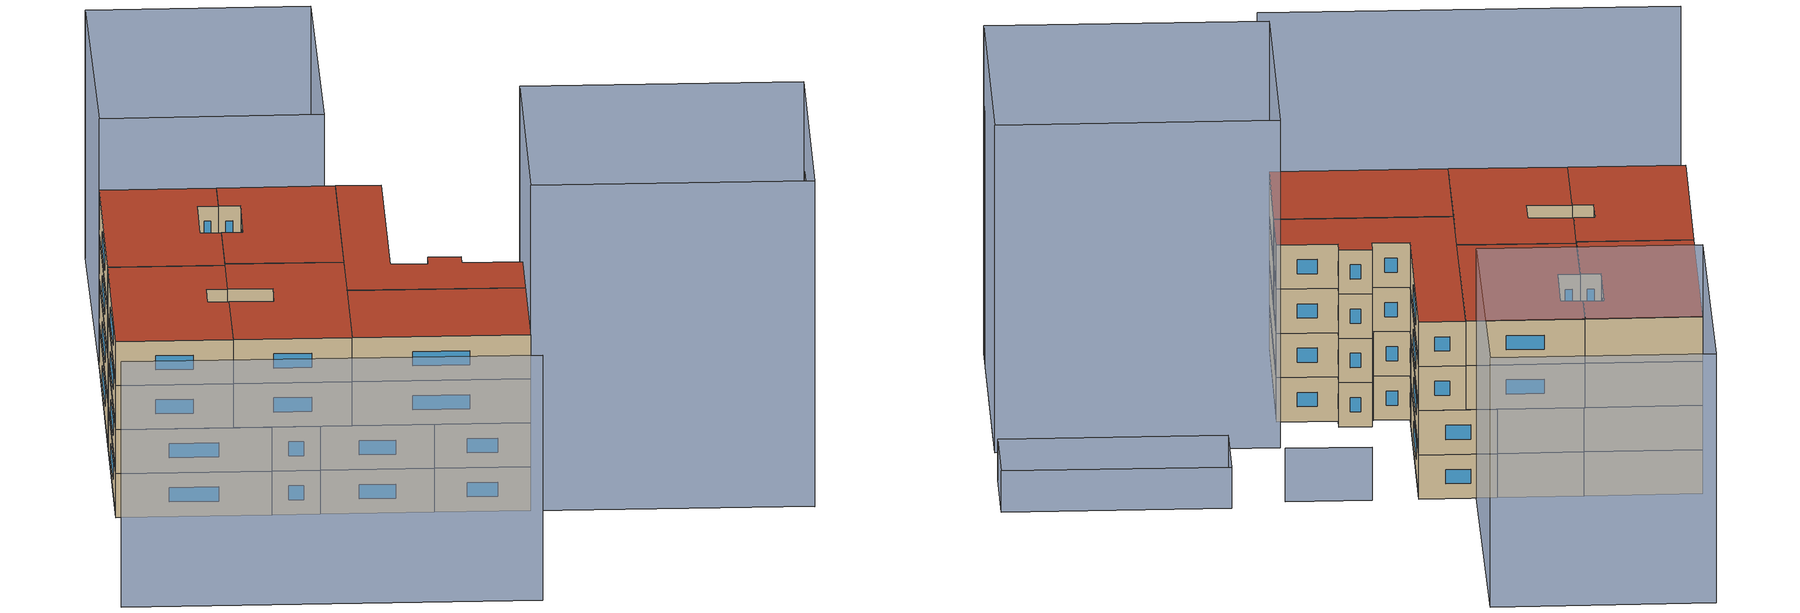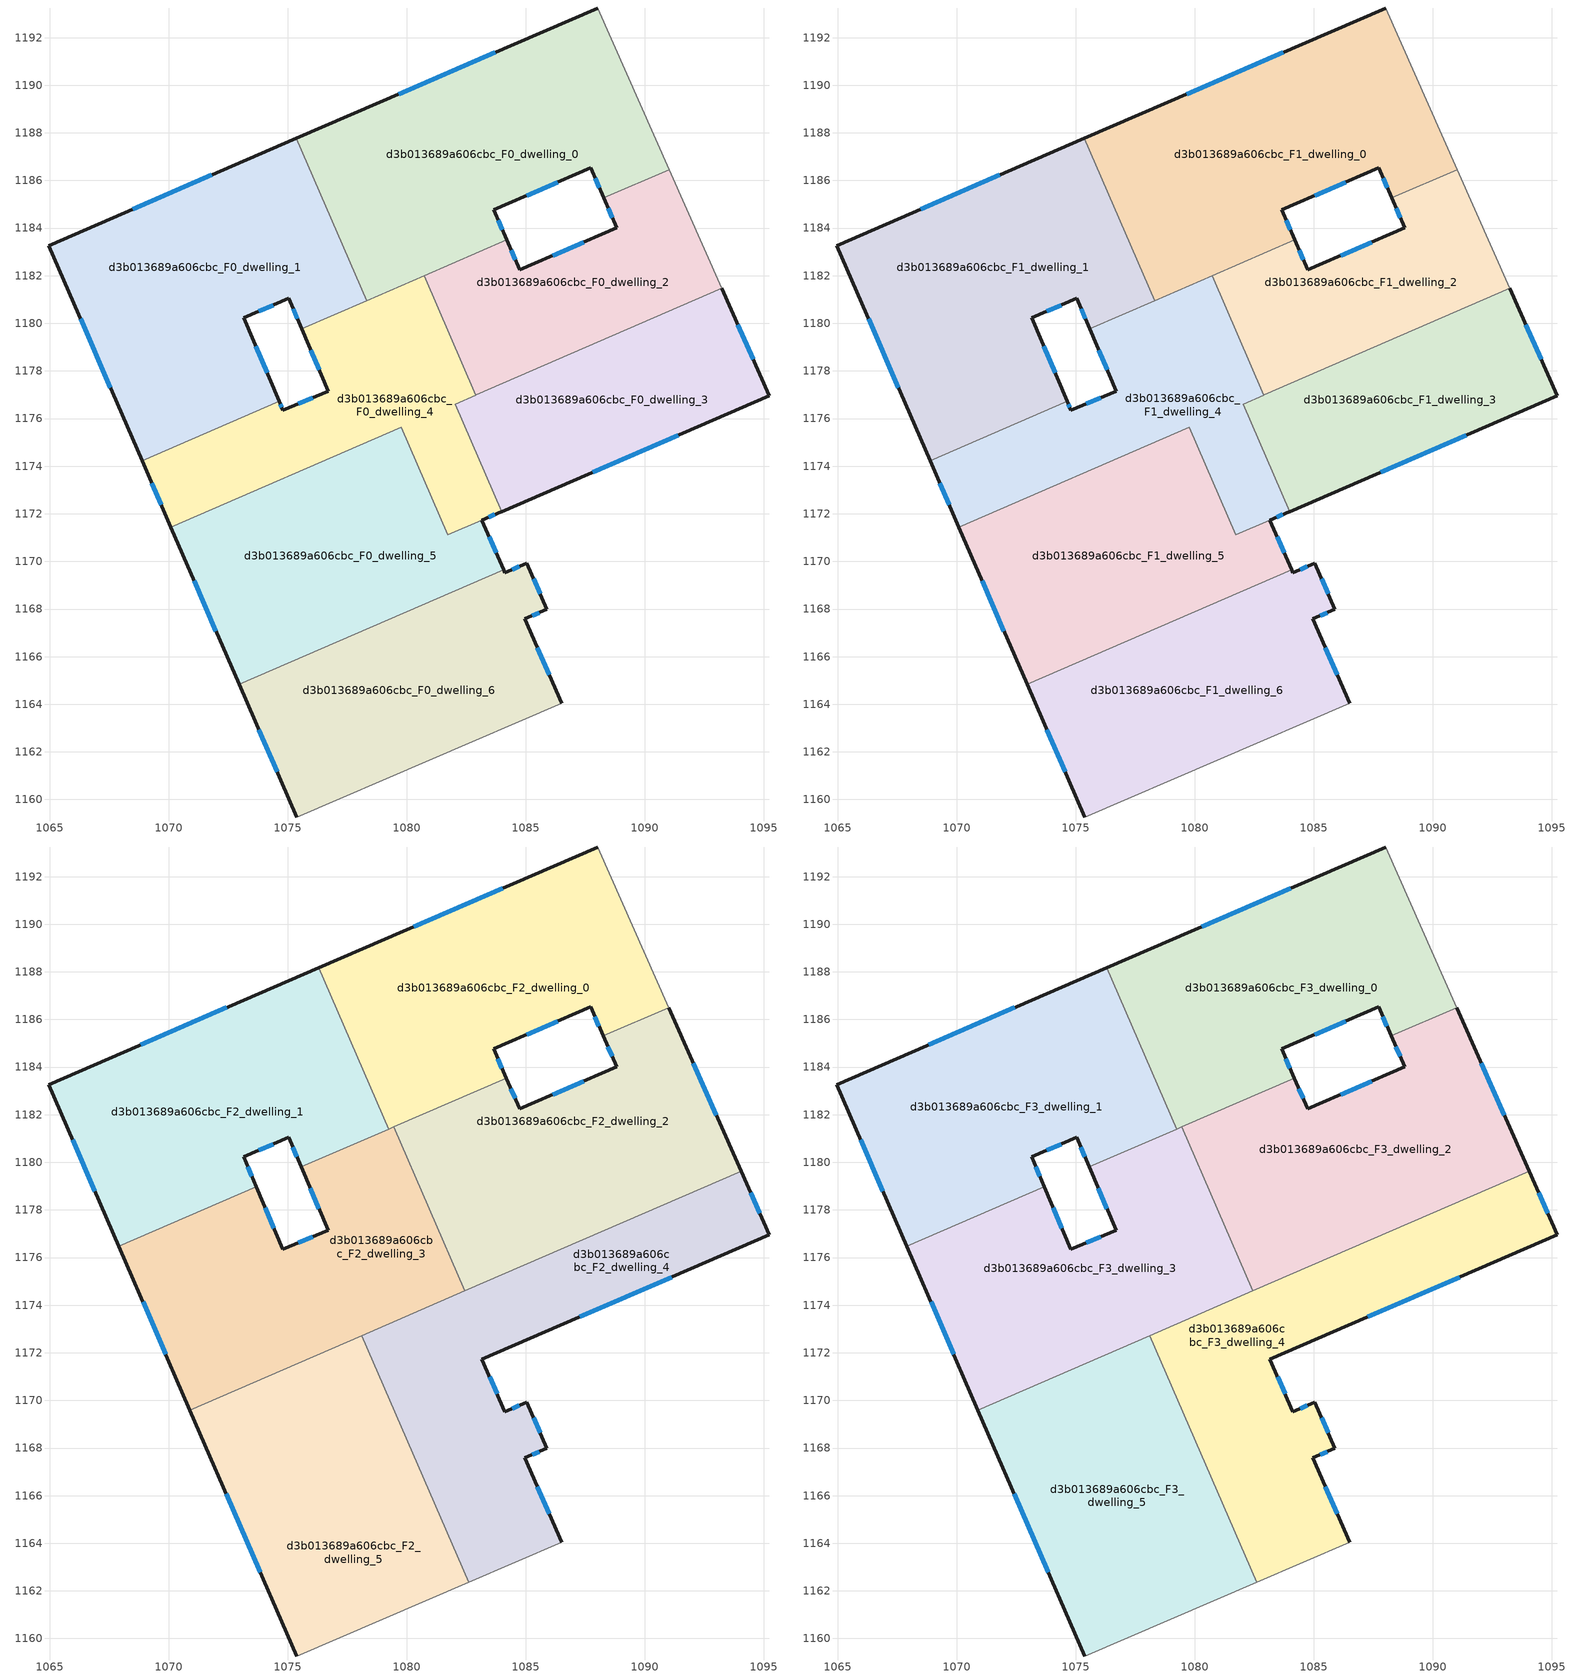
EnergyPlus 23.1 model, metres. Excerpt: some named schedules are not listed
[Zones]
d3b013689a606cbc_F0_dwelling_0
 floor ground (EU_floor_Construction): 1088.02,1193.25 1091.02,1186.46 1088.27,1185.27 1087.72,1186.53 1083.66,1184.76 1084.2,1183.5 1078.32,1180.95 1075.36,1187.77 z0
 wall outside (EU_wall_Construction): 1084.2,1183.5 1083.66,1184.76 1087.72,1186.53 1088.27,1185.27 / 1088.02,1193.25 1075.36,1187.77 z0:3
 wall to d3b013689a606cbc_F0_dwelling_2 (EU_wall_Construction): 1088.27,1185.27 1091.02,1186.46 / 1080.74,1182 1084.2,1183.5 z0:3
 wall to d3b013689a606cbc_F0_dwelling_1 (EU_wall_Construction): 1075.36,1187.77 1078.32,1180.95 z0:3
 wall adiabatic (EU_wall_Construction): 1091.02,1186.46 1088.02,1193.25 z0:3
 wall to d3b013689a606cbc_F0_dwelling_4 (EU_wall_Construction): 1078.32,1180.95 1080.74,1182 z0:3
 window (EU_Window_Construction): 1087.91,1186.1 1088.08,1185.7 / 1085.04,1185.36 1086.34,1185.93 / 1084.01,1183.93 1083.84,1184.33 / 1083.71,1191.38 1079.66,1189.63 z1.02:1.98
d3b013689a606cbc_F0_dwelling_1
 floor ground (EU_floor_Construction): 1075.36,1187.77 1078.32,1180.95 1075.59,1179.76 1075.04,1181.05 1073.15,1180.23 1074.64,1176.72 1068.89,1174.22 1064.96,1183.27 z0
 wall outside (EU_wall_Construction): 1074.64,1176.72 1073.15,1180.23 1075.04,1181.05 1075.59,1179.76 / 1075.36,1187.77 1064.96,1183.27 1068.89,1174.22 z0:3
 wall to d3b013689a606cbc_F0_dwelling_4 (EU_wall_Construction): 1068.89,1174.22 1074.64,1176.72 / 1075.59,1179.76 1078.32,1180.95 z0:3
 window (EU_Window_Construction): 1073.79,1180.51 1074.4,1180.77 / 1074.13,1177.92 1073.65,1179.04 / 1066.3,1180.19 1067.55,1177.3 / 1071.82,1186.23 1068.5,1184.8 / 1075.23,1180.61 1075.4,1180.2 z1.02:1.98
d3b013689a606cbc_F0_dwelling_2
 floor ground (EU_floor_Construction): 1091.02,1186.46 1093.23,1181.47 1082.91,1176.99 1080.73,1182 1084.2,1183.5 1084.74,1182.24 1088.82,1184 1088.27,1185.27 z0
 wall outside (EU_wall_Construction): 1088.27,1185.27 1088.82,1184 1084.74,1182.24 1084.2,1183.5 z0:3
 wall adiabatic (EU_wall_Construction): 1093.23,1181.47 1091.02,1186.46 z0:3
 wall to d3b013689a606cbc_F0_dwelling_4 (EU_wall_Construction): 1080.73,1182 1082.91,1176.99 z0:3
 wall to d3b013689a606cbc_F0_dwelling_3 (EU_wall_Construction): 1082.91,1176.99 1093.23,1181.47 z0:3
 window (EU_Window_Construction): 1087.43,1183.41 1086.13,1182.84 / 1088.46,1184.84 1088.63,1184.43 / 1084.56,1182.67 1084.38,1183.07 z1.02:1.98
d3b013689a606cbc_F0_dwelling_3
 floor ground (EU_floor_Construction): 1093.23,1181.47 1095.23,1176.96 1083.98,1172.09 1082.03,1176.6 1082.91,1176.99 z0
 wall outside (EU_wall_Construction): 1083.98,1172.09 1095.23,1176.96 1093.23,1181.47 z0:3
 wall to d3b013689a606cbc_F0_dwelling_4 (EU_wall_Construction): 1082.91,1176.99 1082.03,1176.6 1083.98,1172.09 z0:3
 window (EU_Window_Construction): 1087.81,1173.75 1091.4,1175.3 / 1094.55,1178.49 1093.91,1179.93 z1.02:1.98
d3b013689a606cbc_F0_dwelling_4
 floor ground (EU_floor_Construction): 1080.73,1182 1082.91,1176.99 1082.03,1176.6 1083.98,1172.09 1081.73,1171.12 1079.77,1175.63 1070.1,1171.43 1068.89,1174.22 1074.64,1176.72 1074.8,1176.34 1076.7,1177.16 1075.59,1179.76 z0
 wall outside (EU_wall_Construction): 1068.89,1174.22 1070.1,1171.43 / 1075.59,1179.76 1076.7,1177.16 1074.8,1176.34 1074.64,1176.72 / 1083.16,1171.74 1083.98,1172.09 z0:3
 wall to d3b013689a606cbc_F0_dwelling_5 (EU_wall_Construction): 1070.1,1171.43 1079.77,1175.63 1081.73,1171.12 1083.16,1171.74 z0:3
 window (EU_Window_Construction): 1069.3,1173.27 1069.69,1172.38 / 1074.75,1176.47 1074.7,1176.59 / 1076.05,1176.88 1075.45,1176.62 / 1075.97,1178.88 1076.32,1178.04 / 1083.44,1171.86 1083.7,1171.97 z1.02:1.98
d3b013689a606cbc_F0_dwelling_5
 floor ground (EU_floor_Construction): 1083.16,1171.74 1084.07,1169.65 1072.96,1164.83 1070.1,1171.43 1079.77,1175.63 1081.73,1171.12 z0
 wall outside (EU_wall_Construction): 1084.07,1169.65 1083.16,1171.74 / 1070.1,1171.43 1072.96,1164.83 z0:3
 wall to d3b013689a606cbc_F0_dwelling_6 (EU_wall_Construction): 1072.96,1164.83 1084.07,1169.65 z0:3
 window (EU_Window_Construction): 1083.76,1170.36 1083.47,1171.03 / 1071.07,1169.18 1071.99,1167.08 z1.02:1.98
d3b013689a606cbc_F0_dwelling_6
 floor ground (EU_floor_Construction): 1085.04,1169.92 1085.89,1167.99 1084.96,1167.59 1086.51,1164.04 1075.38,1159.26 1072.96,1164.83 1084.07,1169.65 1084.12,1169.53 z0
 wall outside (EU_wall_Construction): 1072.96,1164.83 1075.38,1159.26 / 1086.51,1164.04 1084.96,1167.59 1085.89,1167.99 1085.04,1169.92 1084.12,1169.53 1084.07,1169.65 z0:3
 wall adiabatic (EU_wall_Construction): 1075.38,1159.26 1086.51,1164.04 z0:3
 window (EU_Window_Construction): 1073.78,1162.94 1074.56,1161.16 / 1084.73,1169.79 1084.43,1169.66 / 1085.6,1168.64 1085.33,1169.26 / 1085.28,1167.72 1085.57,1167.85 / 1085.98,1165.25 1085.49,1166.38 z1.02:1.98
d3b013689a606cbc_F1_dwelling_0
 floor to d3b013689a606cbc_F0_dwelling_0 (EU_floor_Construction): 1088.02,1193.25 1091.02,1186.46 1088.27,1185.27 1087.72,1186.53 1083.66,1184.76 1084.2,1183.5 1078.32,1180.95 1075.36,1187.77 z3
 wall outside (EU_wall_Construction): 1084.2,1183.5 1083.66,1184.76 1087.72,1186.53 1088.27,1185.27 / 1088.02,1193.25 1075.36,1187.77 z3:6
 wall to d3b013689a606cbc_F1_dwelling_2 (EU_wall_Construction): 1088.27,1185.27 1091.02,1186.46 / 1080.74,1182 1084.2,1183.5 z3:6
 wall to d3b013689a606cbc_F1_dwelling_1 (EU_wall_Construction): 1075.36,1187.77 1078.32,1180.95 z3:6
 wall adiabatic (EU_wall_Construction): 1091.02,1186.46 1088.02,1193.25 z3:6
 wall to d3b013689a606cbc_F1_dwelling_4 (EU_wall_Construction): 1078.32,1180.95 1080.74,1182 z3:6
 window (EU_Window_Construction): 1087.91,1186.1 1088.08,1185.7 / 1085.04,1185.36 1086.34,1185.93 / 1084.01,1183.93 1083.84,1184.33 / 1083.71,1191.38 1079.66,1189.63 z4.02:4.98
d3b013689a606cbc_F1_dwelling_1
 floor to d3b013689a606cbc_F0_dwelling_1 (EU_floor_Construction): 1075.36,1187.77 1078.32,1180.95 1075.59,1179.76 1075.04,1181.05 1073.15,1180.23 1074.64,1176.72 1068.89,1174.22 1064.96,1183.27 z3
 wall outside (EU_wall_Construction): 1074.64,1176.72 1073.15,1180.23 1075.04,1181.05 1075.59,1179.76 / 1075.36,1187.77 1064.96,1183.27 1068.89,1174.22 z3:6
 wall to d3b013689a606cbc_F1_dwelling_4 (EU_wall_Construction): 1068.89,1174.22 1074.64,1176.72 / 1075.59,1179.76 1078.32,1180.95 z3:6
 window (EU_Window_Construction): 1073.79,1180.51 1074.4,1180.77 / 1074.13,1177.92 1073.65,1179.04 / 1066.3,1180.19 1067.55,1177.3 / 1071.82,1186.23 1068.5,1184.8 / 1075.23,1180.61 1075.4,1180.2 z4.02:4.98
d3b013689a606cbc_F1_dwelling_2
 floor to d3b013689a606cbc_F0_dwelling_2 (EU_floor_Construction): 1091.02,1186.46 1093.23,1181.47 1082.91,1176.99 1080.73,1182 1084.2,1183.5 1084.74,1182.24 1088.82,1184 1088.27,1185.27 z3
 wall outside (EU_wall_Construction): 1088.27,1185.27 1088.82,1184 1084.74,1182.24 1084.2,1183.5 z3:6
 wall adiabatic (EU_wall_Construction): 1093.23,1181.47 1091.02,1186.46 z3:6
 wall to d3b013689a606cbc_F1_dwelling_4 (EU_wall_Construction): 1080.73,1182 1082.91,1176.99 z3:6
 wall to d3b013689a606cbc_F1_dwelling_3 (EU_wall_Construction): 1082.91,1176.99 1093.23,1181.47 z3:6
 window (EU_Window_Construction): 1087.43,1183.41 1086.13,1182.84 / 1088.46,1184.84 1088.63,1184.43 / 1084.56,1182.67 1084.38,1183.07 z4.02:4.98
d3b013689a606cbc_F1_dwelling_3
 floor to d3b013689a606cbc_F0_dwelling_3 (EU_floor_Construction): 1093.23,1181.47 1095.23,1176.96 1083.98,1172.09 1082.03,1176.6 1082.91,1176.99 z3
 wall outside (EU_wall_Construction): 1083.98,1172.09 1095.23,1176.96 1093.23,1181.47 z3:6
 wall to d3b013689a606cbc_F1_dwelling_4 (EU_wall_Construction): 1082.91,1176.99 1082.03,1176.6 1083.98,1172.09 z3:6
 window (EU_Window_Construction): 1087.81,1173.75 1091.4,1175.3 / 1094.55,1178.49 1093.91,1179.93 z4.02:4.98
d3b013689a606cbc_F1_dwelling_4
 floor to d3b013689a606cbc_F0_dwelling_4 (EU_floor_Construction): 1080.73,1182 1082.91,1176.98 1082.03,1176.6 1083.98,1172.09 1081.73,1171.12 1079.77,1175.63 1070.1,1171.43 1068.89,1174.22 1074.64,1176.72 1074.8,1176.34 1076.7,1177.16 1075.59,1179.76 z3
 wall outside (EU_wall_Construction): 1068.89,1174.22 1070.1,1171.43 / 1075.59,1179.76 1076.7,1177.16 1074.8,1176.34 1074.64,1176.72 / 1083.16,1171.74 1083.98,1172.09 z3:6
 wall to d3b013689a606cbc_F1_dwelling_5 (EU_wall_Construction): 1070.1,1171.43 1079.77,1175.63 1081.73,1171.12 1083.16,1171.74 z3:6
 window (EU_Window_Construction): 1069.3,1173.27 1069.69,1172.38 / 1074.75,1176.47 1074.7,1176.59 / 1076.05,1176.88 1075.45,1176.62 / 1075.97,1178.88 1076.32,1178.04 / 1083.44,1171.86 1083.7,1171.97 z4.02:4.98
d3b013689a606cbc_F1_dwelling_5
 floor to d3b013689a606cbc_F0_dwelling_5 (EU_floor_Construction): 1083.16,1171.74 1084.07,1169.65 1072.96,1164.83 1070.1,1171.43 1079.77,1175.63 1081.73,1171.12 z3
 wall outside (EU_wall_Construction): 1084.07,1169.65 1083.16,1171.74 / 1070.1,1171.43 1072.96,1164.83 z3:6
 wall to d3b013689a606cbc_F1_dwelling_6 (EU_wall_Construction): 1072.96,1164.83 1084.07,1169.65 z3:6
 window (EU_Window_Construction): 1083.76,1170.36 1083.47,1171.03 / 1071.07,1169.18 1071.99,1167.08 z4.02:4.98
d3b013689a606cbc_F1_dwelling_6
 floor to d3b013689a606cbc_F0_dwelling_6 (EU_floor_Construction): 1085.04,1169.92 1085.89,1167.99 1084.96,1167.59 1086.51,1164.04 1075.38,1159.26 1072.96,1164.83 1084.07,1169.65 1084.12,1169.53 z3
 wall outside (EU_wall_Construction): 1072.96,1164.83 1075.38,1159.26 / 1086.51,1164.04 1084.96,1167.59 1085.89,1167.99 1085.04,1169.92 1084.12,1169.53 1084.07,1169.65 z3:6
 wall adiabatic (EU_wall_Construction): 1075.38,1159.26 1086.51,1164.04 z3:6
 window (EU_Window_Construction): 1073.78,1162.94 1074.56,1161.16 / 1084.73,1169.79 1084.43,1169.66 / 1085.6,1168.64 1085.33,1169.26 / 1085.28,1167.72 1085.57,1167.85 / 1085.98,1165.25 1085.49,1166.38 z4.02:4.98
d3b013689a606cbc_F2_dwelling_0
 floor to d3b013689a606cbc_F1_dwelling_0 (EU_floor_Construction): 1088.02,1193.25 1091,1186.5 1088.25,1185.31 1087.72,1186.53 1083.66,1184.76 1084.18,1183.54 1079.24,1181.4 1076.3,1188.17 z6
 wall outside (EU_wall_Construction): 1084.18,1183.54 1083.66,1184.76 1087.72,1186.53 1088.25,1185.31 / 1088.02,1193.25 1076.3,1188.17 z6:9
 wall to d3b013689a606cbc_F2_dwelling_1 (EU_wall_Construction): 1076.3,1188.17 1079.24,1181.4 z6:9
 wall adiabatic (EU_wall_Construction): 1091,1186.5 1088.02,1193.25 z6:9
 wall to d3b013689a606cbc_F2_dwelling_2 (EU_wall_Construction): 1088.25,1185.31 1091,1186.5 / 1079.45,1181.49 1084.18,1183.54 z6:9
 wall to d3b013689a606cbc_F2_dwelling_3 (EU_wall_Construction): 1079.24,1181.4 1079.45,1181.49 z6:9
 window (EU_Window_Construction): 1087.9,1186.11 1088.07,1185.72 / 1085.04,1185.36 1086.34,1185.93 / 1084,1183.96 1083.83,1184.35 / 1084.03,1191.52 1080.29,1189.9 z7.02:7.98
d3b013689a606cbc_F2_dwelling_1
 floor to d3b013689a606cbc_F1_dwelling_1 (EU_floor_Construction): 1075.36,1187.77 1078.3,1180.99 1075.57,1179.8 1075.04,1181.05 1073.15,1180.23 1073.68,1178.98 1067.91,1176.48 1064.96,1183.27 z6
 floor to d3b013689a606cbc_F1_dwelling_0 (EU_floor_Construction): 1076.3,1188.17 1079.24,1181.4 1078.3,1180.99 1075.36,1187.77 z6
 wall outside (EU_wall_Construction): 1073.68,1178.98 1073.15,1180.23 1075.04,1181.05 1075.57,1179.8 / 1076.3,1188.17 1064.96,1183.27 1067.91,1176.48 z6:9
 wall to d3b013689a606cbc_F2_dwelling_3 (EU_wall_Construction): 1067.91,1176.48 1073.68,1178.98 / 1075.57,1179.8 1079.24,1181.4 z6:9
 window (EU_Window_Construction): 1073.79,1180.51 1074.4,1180.77 / 1073.5,1179.41 1073.33,1179.81 / 1065.97,1180.96 1066.91,1178.79 / 1072.44,1186.5 1068.82,1184.94 / 1075.22,1180.62 1075.39,1180.23 z7.02:7.98
d3b013689a606cbc_F2_dwelling_2
 floor to d3b013689a606cbc_F1_dwelling_2 (EU_floor_Construction): 1091.02,1186.46 1093.23,1181.47 1082.91,1176.99 1080.73,1182 1084.2,1183.5 1084.74,1182.24 1088.82,1184 1088.27,1185.27 z6
 floor to d3b013689a606cbc_F1_dwelling_0 (EU_floor_Construction): 1091,1186.5 1091.02,1186.46 1088.27,1185.27 1088.25,1185.31 z6; 1084.18,1183.54 1084.2,1183.5 1079.46,1181.45 1079.45,1181.49 z6
 floor to d3b013689a606cbc_F1_dwelling_3 (EU_floor_Construction): 1093.23,1181.47 1094.04,1179.63 1082.83,1174.77 1082.03,1176.6 1082.91,1176.99 z6
 floor to d3b013689a606cbc_F1_dwelling_4 (EU_floor_Construction): 1080.73,1182 1082.91,1176.99 1082.03,1176.6 1082.82,1174.77 1082.44,1174.6 1079.46,1181.45 z6
 wall outside (EU_wall_Construction): 1088.25,1185.31 1088.82,1184 1084.74,1182.24 1084.18,1183.54 / 1094.04,1179.63 1091,1186.5 z6:9
 wall to d3b013689a606cbc_F2_dwelling_3 (EU_wall_Construction): 1079.45,1181.49 1082.44,1174.6 z6:9
 wall to d3b013689a606cbc_F2_dwelling_4 (EU_wall_Construction): 1082.44,1174.6 1094.04,1179.63 z6:9
 window (EU_Window_Construction): 1087.43,1183.41 1086.13,1182.84 / 1088.45,1184.86 1088.63,1184.45 / 1093.01,1181.97 1092.04,1184.16 / 1084.55,1182.69 1084.37,1183.1 z7.02:7.98
d3b013689a606cbc_F2_dwelling_3
 floor to d3b013689a606cbc_F1_dwelling_4 (EU_floor_Construction): 1079.46,1181.45 1082.44,1174.6 1080.57,1173.79 1079.77,1175.63 1070.1,1171.43 1068.89,1174.22 1074.64,1176.72 1074.8,1176.34 1076.7,1177.16 1075.59,1179.76 z6
 floor to d3b013689a606cbc_F1_dwelling_1 (EU_floor_Construction): 1078.3,1180.99 1078.32,1180.95 1075.59,1179.76 1075.57,1179.8 z6; 1073.68,1178.98 1074.64,1176.72 1068.89,1174.22 1067.91,1176.48 z6
 floor to d3b013689a606cbc_F1_dwelling_5 (EU_floor_Construction): 1079.77,1175.63 1080.57,1173.79 1070.9,1169.59 1070.1,1171.43 z6
 floor to d3b013689a606cbc_F1_dwelling_0 (EU_floor_Construction): 1079.45,1181.49 1079.46,1181.45 1078.32,1180.95 1078.3,1180.99 z6
 wall outside (EU_wall_Construction): 1075.57,1179.8 1076.7,1177.16 1074.8,1176.34 1073.68,1178.98 / 1067.91,1176.48 1070.9,1169.59 z6:9
 wall to d3b013689a606cbc_F2_dwelling_5 (EU_wall_Construction): 1070.9,1169.59 1078.1,1172.72 z6:9
 wall to d3b013689a606cbc_F2_dwelling_4 (EU_wall_Construction): 1078.1,1172.72 1082.44,1174.6 z6:9
 window (EU_Window_Construction): 1075.95,1178.9 1076.31,1178.06 / 1068.92,1174.14 1069.88,1171.93 / 1074.42,1177.24 1074.06,1178.09 / 1076.05,1176.88 1075.45,1176.62 z7.02:7.98
d3b013689a606cbc_F2_dwelling_4
 floor to d3b013689a606cbc_F1_dwelling_3 (EU_floor_Construction): 1094.04,1179.63 1095.23,1176.96 1083.98,1172.09 1082.83,1174.77 z6
 floor to d3b013689a606cbc_F1_dwelling_5 (EU_floor_Construction): 1083.16,1171.74 1084.07,1169.65 1080.17,1167.96 1078.1,1172.72 1080.57,1173.79 1081.73,1171.12 z6
 floor to d3b013689a606cbc_F1_dwelling_4 (EU_floor_Construction): 1082.82,1174.77 1083.98,1172.09 1083.68,1171.96 1081.73,1171.12 1080.57,1173.79 z6
 floor to d3b013689a606cbc_F1_dwelling_6 (EU_floor_Construction): 1085.04,1169.92 1085.89,1167.99 1084.96,1167.59 1086.51,1164.04 1082.6,1162.36 1080.17,1167.96 1084.07,1169.65 1084.12,1169.53 z6
 wall outside (EU_wall_Construction): 1086.51,1164.04 1084.96,1167.59 1085.89,1167.99 1085.04,1169.92 1084.12,1169.53 1083.16,1171.74 1095.23,1176.96 1094.04,1179.63 z6:9
 wall adiabatic (EU_wall_Construction): 1082.6,1162.36 1086.51,1164.04 z6:9
 wall to d3b013689a606cbc_F2_dwelling_5 (EU_wall_Construction): 1078.1,1172.72 1082.6,1162.36 z6:9
 window (EU_Window_Construction): 1094.83,1177.87 1094.45,1178.72 / 1087.27,1173.51 1091.12,1175.18 / 1083.79,1170.28 1083.49,1170.99 / 1084.73,1169.79 1084.43,1169.66 / 1085.6,1168.64 1085.33,1169.26 / 1085.28,1167.72 1085.57,1167.85 / 1085.98,1165.25 1085.49,1166.38 z7.02:7.98
d3b013689a606cbc_F2_dwelling_5
 floor to d3b013689a606cbc_F1_dwelling_5 (EU_floor_Construction): 1078.1,1172.72 1080.17,1167.96 1072.96,1164.83 1070.9,1169.59 z6
 floor to d3b013689a606cbc_F1_dwelling_6 (EU_floor_Construction): 1080.17,1167.96 1082.6,1162.36 1075.38,1159.26 1072.96,1164.83 z6
 wall outside (EU_wall_Construction): 1070.9,1169.59 1075.38,1159.26 z6:9
 wall adiabatic (EU_wall_Construction): 1075.38,1159.26 1082.6,1162.36 z6:9
 window (EU_Window_Construction): 1072.42,1166.08 1073.85,1162.78 z7.02:7.98
d3b013689a606cbc_F3_dwelling_0
 floor to d3b013689a606cbc_F2_dwelling_0 (EU_floor_Construction): 1088.02,1193.25 1091,1186.5 1088.25,1185.31 1087.72,1186.53 1083.66,1184.76 1084.18,1183.54 1079.24,1181.4 1076.3,1188.17 z9
 wall outside (EU_wall_Construction): 1084.18,1183.54 1083.66,1184.76 1087.72,1186.53 1088.25,1185.31 / 1088.02,1193.25 1076.3,1188.17 z9:12
 wall to d3b013689a606cbc_F3_dwelling_1 (EU_wall_Construction): 1076.3,1188.17 1079.24,1181.4 z9:12
 wall adiabatic (EU_wall_Construction): 1091,1186.5 1088.02,1193.25 z9:12
 wall to d3b013689a606cbc_F3_dwelling_2 (EU_wall_Construction): 1088.25,1185.31 1091,1186.5 / 1079.45,1181.49 1084.18,1183.54 z9:12
 wall to d3b013689a606cbc_F3_dwelling_3 (EU_wall_Construction): 1079.24,1181.4 1079.45,1181.49 z9:12
 window (EU_Window_Construction): 1087.9,1186.11 1088.07,1185.72 / 1085.04,1185.36 1086.34,1185.93 / 1084,1183.96 1083.83,1184.35 / 1084.03,1191.52 1080.29,1189.9 z10.02:10.98
 roof outside (EU_roof_Construction): 1088.25,1185.31 1091,1186.5 1088.02,1193.25 1076.3,1188.17 1079.24,1181.4 1084.18,1183.54 1083.66,1184.76 1087.72,1186.53 z12
d3b013689a606cbc_F3_dwelling_1
 floor to d3b013689a606cbc_F2_dwelling_1 (EU_floor_Construction): 1076.3,1188.17 1079.24,1181.4 1075.57,1179.8 1075.04,1181.05 1073.15,1180.23 1073.68,1178.98 1067.91,1176.48 1064.96,1183.27 z9
 wall outside (EU_wall_Construction): 1073.68,1178.98 1073.15,1180.23 1075.04,1181.05 1075.57,1179.8 / 1076.3,1188.17 1064.96,1183.27 1067.91,1176.48 z9:12
 wall to d3b013689a606cbc_F3_dwelling_3 (EU_wall_Construction): 1067.91,1176.48 1073.68,1178.98 / 1075.57,1179.8 1079.24,1181.4 z9:12
 window (EU_Window_Construction): 1073.79,1180.51 1074.4,1180.77 / 1073.5,1179.41 1073.33,1179.81 / 1065.97,1180.96 1066.91,1178.79 / 1072.44,1186.5 1068.82,1184.94 / 1075.22,1180.62 1075.39,1180.23 z10.02:10.98
 roof outside (EU_roof_Construction): 1079.24,1181.4 1076.3,1188.17 1064.96,1183.27 1067.91,1176.48 1073.68,1178.98 1073.15,1180.23 1075.04,1181.05 1075.57,1179.8 z12
d3b013689a606cbc_F3_dwelling_2
 floor to d3b013689a606cbc_F2_dwelling_2 (EU_floor_Construction): 1091,1186.5 1094.04,1179.63 1082.44,1174.6 1079.45,1181.49 1084.18,1183.54 1084.74,1182.24 1088.82,1184 1088.25,1185.31 z9
 wall outside (EU_wall_Construction): 1088.25,1185.31 1088.82,1184 1084.74,1182.24 1084.18,1183.54 / 1094.04,1179.63 1091,1186.5 z9:12
 wall to d3b013689a606cbc_F3_dwelling_3 (EU_wall_Construction): 1079.45,1181.49 1082.44,1174.6 z9:12
 wall to d3b013689a606cbc_F3_dwelling_4 (EU_wall_Construction): 1082.44,1174.6 1094.04,1179.63 z9:12
 window (EU_Window_Construction): 1087.43,1183.41 1086.13,1182.84 / 1088.45,1184.86 1088.63,1184.45 / 1093.01,1181.97 1092.04,1184.16 / 1084.55,1182.69 1084.37,1183.1 z10.02:10.98
 roof outside (EU_roof_Construction): 1094.04,1179.63 1091,1186.5 1088.25,1185.31 1088.82,1184 1084.74,1182.24 1084.18,1183.54 1079.45,1181.49 1082.44,1174.6 z12
d3b013689a606cbc_F3_dwelling_3
 floor to d3b013689a606cbc_F2_dwelling_3 (EU_floor_Construction): 1079.45,1181.49 1082.44,1174.6 1070.9,1169.59 1067.91,1176.48 1073.68,1178.98 1074.8,1176.34 1076.7,1177.16 1075.57,1179.8 z9
 wall outside (EU_wall_Construction): 1075.57,1179.8 1076.7,1177.16 1074.8,1176.34 1073.68,1178.98 / 1067.91,1176.48 1070.9,1169.59 z9:12
 wall to d3b013689a606cbc_F3_dwelling_5 (EU_wall_Construction): 1070.9,1169.59 1078.1,1172.72 z9:12
 wall to d3b013689a606cbc_F3_dwelling_4 (EU_wall_Construction): 1078.1,1172.72 1082.44,1174.6 z9:12
 window (EU_Window_Construction): 1075.95,1178.9 1076.31,1178.06 / 1068.92,1174.14 1069.88,1171.93 / 1074.42,1177.24 1074.06,1178.09 / 1076.05,1176.88 1075.45,1176.62 z10.02:10.98
 roof outside (EU_roof_Construction): 1082.44,1174.6 1079.45,1181.49 1075.57,1179.8 1076.7,1177.16 1074.8,1176.34 1073.68,1178.98 1067.91,1176.48 1070.9,1169.59 z12
d3b013689a606cbc_F3_dwelling_4
 floor to d3b013689a606cbc_F2_dwelling_4 (EU_floor_Construction): 1094.04,1179.63 1095.23,1176.96 1083.16,1171.74 1084.12,1169.53 1085.04,1169.92 1085.89,1167.99 1084.96,1167.59 1086.51,1164.04 1082.6,1162.36 1078.1,1172.72 z9
 wall outside (EU_wall_Construction): 1086.51,1164.04 1084.96,1167.59 1085.89,1167.99 1085.04,1169.92 1084.12,1169.53 1083.16,1171.74 1095.23,1176.96 1094.04,1179.63 z9:12
 wall adiabatic (EU_wall_Construction): 1082.6,1162.36 1086.51,1164.04 z9:12
 wall to d3b013689a606cbc_F3_dwelling_5 (EU_wall_Construction): 1078.1,1172.72 1082.6,1162.36 z9:12
 window (EU_Window_Construction): 1094.83,1177.87 1094.45,1178.72 / 1087.27,1173.51 1091.12,1175.18 / 1083.79,1170.28 1083.49,1170.99 / 1084.73,1169.79 1084.43,1169.66 / 1085.6,1168.64 1085.33,1169.26 / 1085.28,1167.72 1085.57,1167.85 / 1085.98,1165.25 1085.49,1166.38 z10.02:10.98
 roof outside (EU_roof_Construction): 1086.51,1164.04 1084.96,1167.59 1085.89,1167.99 1085.04,1169.92 1084.12,1169.53 1083.16,1171.74 1095.23,1176.96 1094.04,1179.63 1078.1,1172.72 1082.6,1162.36 z12
d3b013689a606cbc_F3_dwelling_5
 floor to d3b013689a606cbc_F2_dwelling_5 (EU_floor_Construction): 1078.1,1172.72 1082.6,1162.36 1075.38,1159.26 1070.9,1169.59 z9
 wall outside (EU_wall_Construction): 1070.9,1169.59 1075.38,1159.26 z9:12
 wall adiabatic (EU_wall_Construction): 1075.38,1159.26 1082.6,1162.36 z9:12
 window (EU_Window_Construction): 1072.42,1166.08 1073.85,1162.78 z10.02:10.98
 roof outside (EU_roof_Construction): 1082.6,1162.36 1078.1,1172.72 1070.9,1169.59 1075.38,1159.26 z12
shading: 1097.54,1149.34 1082.5,1142.82 / 1082.5,1142.82 1075.38,1159.26 / 1075.38,1159.26 1090.42,1165.78 / 1090.42,1165.78 1097.54,1149.34 z0:22.2; 1051.23,1177.64 1061.76,1153.23 z0:16.7; 1082.44,1142.8 1095.7,1148.54 / 1088.02,1193.24 1104.51,1200.51 / 1104.51,1200.51 1110.24,1187.51 / 1110.24,1187.51 1093.75,1180.24 / 1093.75,1180.24 1088.02,1193.24 z0:16.9; 1106.6,1153.26 1101.76,1151.17 / 1101.76,1151.17 1096.01,1164.44 / 1096.01,1164.44 1100.85,1166.54 / 1100.85,1166.54 1106.6,1153.26 z0:2.8; 1098.58,1169.25 1096.41,1174.29 z0:3.6
[Building]
EU S2 Campaign: North Axis=0; Terrain=City; Solar Distribution=FullExterior
[Site:Location]
Vienna: Latitude=48; Longitude=16.5; Time Zone=1; Elevation=183
[SizingPeriod:WeatherFileDays]
AnnualSizingPeriod: Begin Month=1; Begin Day of Month=1; End Month=12; End Day of Month=31; Day of Week for Start Day=Monday; Use Weather File Daylight Saving Period=No; Use Weather File Rain and Snow Indicators=No
[MATERIAL]
EU_InternalMass_Material: Roughness=MediumRough; Thickness=0.1; Conductivity=1; Density=1800; Specific Heat=900; Thermal Absorptance=0.9; Solar Absorptance=0.7; Visible Absorptance=0.7
[MATERIAL:NOMASS] Roughness=MediumRough; Thermal Absorptance=0.9; Solar Absorptance=0.7; Visible Absorptance=0.7
Name | Thermal Resistance
EU_wall_NoMass | 0.942466
EU_roof_NoMass | 0.551687
EU_floor_NoMass | 0.66527
[WINDOWMATERIAL:SIMPLEGLAZINGSYSTEM]
EU_Window_SimpleGlazing: UFactor=2.03367; Solar Heat Gain Coefficient=0.65; Visible Transmittance=0.65
[CONSTRUCTION]
EU_wall_Construction: EU_wall_NoMass
EU_roof_Construction: EU_roof_NoMass
EU_floor_Construction: EU_floor_NoMass
EU_Window_Construction: EU_Window_SimpleGlazing
EU_InternalMass_Construction: EU_InternalMass_Material
[ZONE] Type=1; Multiplier=1; Ceiling Height=autocalculate; Floor Area=autocalculate; Part of Total Floor Area=Yes
Name | Volume
d3b013689a606cbc_F0_dwelling_0; d3b013689a606cbc_F1_dwelling_0 | 289.6
d3b013689a606cbc_F2_dwelling_0; d3b013689a606cbc_F3_dwelling_0 | 265.57
d3b013689a606cbc_F0_dwelling_1; d3b013689a606cbc_F1_dwelling_1 | 289.589
d3b013689a606cbc_F2_dwelling_1; d3b013689a606cbc_F3_dwelling_1 | 265.585
d3b013689a606cbc_F0_dwelling_2; d3b013689a606cbc_F1_dwelling_2 | 165.725
d3b013689a606cbc_F2_dwelling_2; d3b013689a606cbc_F3_dwelling_2 | 265.581
d3b013689a606cbc_F0_dwelling_3; d3b013689a606cbc_F1_dwelling_3 | 180.739
d3b013689a606cbc_F2_dwelling_3; d3b013689a606cbc_F3_dwelling_3 | 265.597
d3b013689a606cbc_F0_dwelling_4 | 201.95
d3b013689a606cbc_F1_dwelling_4 | 201.956
d3b013689a606cbc_F2_dwelling_4; d3b013689a606cbc_F3_dwelling_4 | 265.561
d3b013689a606cbc_F0_dwelling_5; d3b013689a606cbc_F1_dwelling_5 | 238.291
d3b013689a606cbc_F2_dwelling_5; d3b013689a606cbc_F3_dwelling_5 | 265.604
d3b013689a606cbc_F0_dwelling_6; d3b013689a606cbc_F1_dwelling_6 | 227.647
[INTERNALMASS] Construction=EU_InternalMass_Construction
Name | Zone or ZoneList | Surface Area
d3b013689a606cbc_F0_dwelling_0_EU_InternalMass | d3b013689a606cbc_F0_dwelling_0 | 96.531
d3b013689a606cbc_F0_dwelling_1_EU_InternalMass | d3b013689a606cbc_F0_dwelling_1 | 96.5315
d3b013689a606cbc_F0_dwelling_2_EU_InternalMass | d3b013689a606cbc_F0_dwelling_2 | 55.2416
d3b013689a606cbc_F0_dwelling_3_EU_InternalMass | d3b013689a606cbc_F0_dwelling_3 | 60.2423
d3b013689a606cbc_F0_dwelling_4_EU_InternalMass | d3b013689a606cbc_F0_dwelling_4 | 67.3195
d3b013689a606cbc_F0_dwelling_5_EU_InternalMass | d3b013689a606cbc_F0_dwelling_5 | 79.4305
d3b013689a606cbc_F0_dwelling_6_EU_InternalMass | d3b013689a606cbc_F0_dwelling_6 | 75.8827
d3b013689a606cbc_F1_dwelling_0_EU_InternalMass | d3b013689a606cbc_F1_dwelling_0 | 96.531
d3b013689a606cbc_F1_dwelling_1_EU_InternalMass | d3b013689a606cbc_F1_dwelling_1 | 96.5315
d3b013689a606cbc_F1_dwelling_2_EU_InternalMass | d3b013689a606cbc_F1_dwelling_2 | 55.2416
d3b013689a606cbc_F1_dwelling_3_EU_InternalMass | d3b013689a606cbc_F1_dwelling_3 | 60.2423
d3b013689a606cbc_F1_dwelling_4_EU_InternalMass | d3b013689a606cbc_F1_dwelling_4 | 67.3195
d3b013689a606cbc_F1_dwelling_5_EU_InternalMass | d3b013689a606cbc_F1_dwelling_5 | 79.4305
d3b013689a606cbc_F1_dwelling_6_EU_InternalMass | d3b013689a606cbc_F1_dwelling_6 | 75.8827
d3b013689a606cbc_F2_dwelling_0_EU_InternalMass | d3b013689a606cbc_F2_dwelling_0 | 88.5223
d3b013689a606cbc_F2_dwelling_1_EU_InternalMass | d3b013689a606cbc_F2_dwelling_1 | 88.5302
d3b013689a606cbc_F2_dwelling_2_EU_InternalMass | d3b013689a606cbc_F2_dwelling_2 | 88.529
d3b013689a606cbc_F2_dwelling_3_EU_InternalMass | d3b013689a606cbc_F2_dwelling_3 | 88.5328
d3b013689a606cbc_F2_dwelling_4_EU_InternalMass | d3b013689a606cbc_F2_dwelling_4 | 88.5209
d3b013689a606cbc_F2_dwelling_5_EU_InternalMass | d3b013689a606cbc_F2_dwelling_5 | 88.5342
d3b013689a606cbc_F3_dwelling_0_EU_InternalMass | d3b013689a606cbc_F3_dwelling_0 | 88.5223
d3b013689a606cbc_F3_dwelling_1_EU_InternalMass | d3b013689a606cbc_F3_dwelling_1 | 88.5302
d3b013689a606cbc_F3_dwelling_2_EU_InternalMass | d3b013689a606cbc_F3_dwelling_2 | 88.529
d3b013689a606cbc_F3_dwelling_3_EU_InternalMass | d3b013689a606cbc_F3_dwelling_3 | 88.5328
d3b013689a606cbc_F3_dwelling_4_EU_InternalMass | d3b013689a606cbc_F3_dwelling_4 | 88.5209
d3b013689a606cbc_F3_dwelling_5_EU_InternalMass | d3b013689a606cbc_F3_dwelling_5 | 88.5342
[OTHEREQUIPMENT] Fuel Type=Electricity; Design Level Calculation Method=Watts/Area; Power per Zone Floor Area=1; Fraction Latent=0; Fraction Radiant=0; Fraction Lost=0; Carbon Dioxide Generation Rate=0; EndUse Subcategory=EU_Step8_InternalGains
Name | Zone or ZoneList or Space or SpaceList | Schedule
EU_Step8_InternalGain_d3b013689a606cbc_F0_dwelling_0_f000 | d3b013689a606cbc_F0_dwelling_0 | EU_Step8_GainSchedule_d3b013689a606cbc_F0_dwelling_0_f000
EU_Step8_InternalGain_d3b013689a606cbc_F0_dwelling_1_f000 | d3b013689a606cbc_F0_dwelling_1 | EU_Step8_GainSchedule_d3b013689a606cbc_F0_dwelling_1_f000
EU_Step8_InternalGain_d3b013689a606cbc_F0_dwelling_2_f000 | d3b013689a606cbc_F0_dwelling_2 | EU_Step8_GainSchedule_d3b013689a606cbc_F0_dwelling_2_f000
EU_Step8_InternalGain_d3b013689a606cbc_F0_dwelling_3_f000 | d3b013689a606cbc_F0_dwelling_3 | EU_Step8_GainSchedule_d3b013689a606cbc_F0_dwelling_3_f000
EU_Step8_InternalGain_d3b013689a606cbc_F0_dwelling_4_f000 | d3b013689a606cbc_F0_dwelling_4 | EU_Step8_GainSchedule_d3b013689a606cbc_F0_dwelling_4_f000
EU_Step8_InternalGain_d3b013689a606cbc_F0_dwelling_5_f000 | d3b013689a606cbc_F0_dwelling_5 | EU_Step8_GainSchedule_d3b013689a606cbc_F0_dwelling_5_f000
EU_Step8_InternalGain_d3b013689a606cbc_F0_dwelling_6_f000 | d3b013689a606cbc_F0_dwelling_6 | EU_Step8_GainSchedule_d3b013689a606cbc_F0_dwelling_6_f000
EU_Step8_InternalGain_d3b013689a606cbc_F1_dwelling_0_f000 | d3b013689a606cbc_F1_dwelling_0 | EU_Step8_GainSchedule_d3b013689a606cbc_F1_dwelling_0_f000
EU_Step8_InternalGain_d3b013689a606cbc_F1_dwelling_1_f000 | d3b013689a606cbc_F1_dwelling_1 | EU_Step8_GainSchedule_d3b013689a606cbc_F1_dwelling_1_f000
EU_Step8_InternalGain_d3b013689a606cbc_F1_dwelling_2_f000 | d3b013689a606cbc_F1_dwelling_2 | EU_Step8_GainSchedule_d3b013689a606cbc_F1_dwelling_2_f000
EU_Step8_InternalGain_d3b013689a606cbc_F1_dwelling_3_f000 | d3b013689a606cbc_F1_dwelling_3 | EU_Step8_GainSchedule_d3b013689a606cbc_F1_dwelling_3_f000
EU_Step8_InternalGain_d3b013689a606cbc_F1_dwelling_4_f000 | d3b013689a606cbc_F1_dwelling_4 | EU_Step8_GainSchedule_d3b013689a606cbc_F1_dwelling_4_f000
EU_Step8_InternalGain_d3b013689a606cbc_F1_dwelling_5_f000 | d3b013689a606cbc_F1_dwelling_5 | EU_Step8_GainSchedule_d3b013689a606cbc_F1_dwelling_5_f000
EU_Step8_InternalGain_d3b013689a606cbc_F1_dwelling_6_f000 | d3b013689a606cbc_F1_dwelling_6 | EU_Step8_GainSchedule_d3b013689a606cbc_F1_dwelling_6_f000
EU_Step8_InternalGain_d3b013689a606cbc_F2_dwelling_0_f000 | d3b013689a606cbc_F2_dwelling_0 | EU_Step8_GainSchedule_d3b013689a606cbc_F2_dwelling_0_f000
EU_Step8_InternalGain_d3b013689a606cbc_F2_dwelling_1_f000 | d3b013689a606cbc_F2_dwelling_1 | EU_Step8_GainSchedule_d3b013689a606cbc_F2_dwelling_1_f000
EU_Step8_InternalGain_d3b013689a606cbc_F2_dwelling_2_f000 | d3b013689a606cbc_F2_dwelling_2 | EU_Step8_GainSchedule_d3b013689a606cbc_F2_dwelling_2_f000
EU_Step8_InternalGain_d3b013689a606cbc_F2_dwelling_3_f000 | d3b013689a606cbc_F2_dwelling_3 | EU_Step8_GainSchedule_d3b013689a606cbc_F2_dwelling_3_f000
EU_Step8_InternalGain_d3b013689a606cbc_F2_dwelling_4_f000 | d3b013689a606cbc_F2_dwelling_4 | EU_Step8_GainSchedule_d3b013689a606cbc_F2_dwelling_4_f000
EU_Step8_InternalGain_d3b013689a606cbc_F2_dwelling_5_f000 | d3b013689a606cbc_F2_dwelling_5 | EU_Step8_GainSchedule_d3b013689a606cbc_F2_dwelling_5_f000
EU_Step8_InternalGain_d3b013689a606cbc_F3_dwelling_0_f000 | d3b013689a606cbc_F3_dwelling_0 | EU_Step8_GainSchedule_d3b013689a606cbc_F3_dwelling_0_f000
EU_Step8_InternalGain_d3b013689a606cbc_F3_dwelling_1_f000 | d3b013689a606cbc_F3_dwelling_1 | EU_Step8_GainSchedule_d3b013689a606cbc_F3_dwelling_1_f000
EU_Step8_InternalGain_d3b013689a606cbc_F3_dwelling_2_f000 | d3b013689a606cbc_F3_dwelling_2 | EU_Step8_GainSchedule_d3b013689a606cbc_F3_dwelling_2_f000
EU_Step8_InternalGain_d3b013689a606cbc_F3_dwelling_3_f000 | d3b013689a606cbc_F3_dwelling_3 | EU_Step8_GainSchedule_d3b013689a606cbc_F3_dwelling_3_f000
EU_Step8_InternalGain_d3b013689a606cbc_F3_dwelling_4_f000 | d3b013689a606cbc_F3_dwelling_4 | EU_Step8_GainSchedule_d3b013689a606cbc_F3_dwelling_4_f000
EU_Step8_InternalGain_d3b013689a606cbc_F3_dwelling_5_f000 | d3b013689a606cbc_F3_dwelling_5 | EU_Step8_GainSchedule_d3b013689a606cbc_F3_dwelling_5_f000
[ZONEVENTILATION:DESIGNFLOWRATE] Schedule=EU_AlwaysOn; Design Flow Rate Calculation Method=AirChanges/Hour; Air Changes per Hour=0.530523; Ventilation Type=Natural; Fan Pressure Rise=0; Fan Total Efficiency=1; Constant Term Coefficient=1; Temperature Term Coefficient=0; Velocity Term Coefficient=0; Velocity Squared Term Coefficient=0; Minimum Indoor Temperature=-100; Maximum Indoor Temperature=100; Delta Temperature=-100; Minimum Outdoor Temperature=-100; Maximum Outdoor Temperature=100; Maximum Wind Speed=40
Name | Zone or ZoneList or Space or SpaceList
EU_ConstantAir_d3b013689a606cbc_F0_dwelling_0 | d3b013689a606cbc_F0_dwelling_0
EU_ConstantAir_d3b013689a606cbc_F0_dwelling_1 | d3b013689a606cbc_F0_dwelling_1
EU_ConstantAir_d3b013689a606cbc_F0_dwelling_2 | d3b013689a606cbc_F0_dwelling_2
EU_ConstantAir_d3b013689a606cbc_F0_dwelling_3 | d3b013689a606cbc_F0_dwelling_3
EU_ConstantAir_d3b013689a606cbc_F0_dwelling_4 | d3b013689a606cbc_F0_dwelling_4
EU_ConstantAir_d3b013689a606cbc_F0_dwelling_5 | d3b013689a606cbc_F0_dwelling_5
EU_ConstantAir_d3b013689a606cbc_F0_dwelling_6 | d3b013689a606cbc_F0_dwelling_6
EU_ConstantAir_d3b013689a606cbc_F1_dwelling_0 | d3b013689a606cbc_F1_dwelling_0
EU_ConstantAir_d3b013689a606cbc_F1_dwelling_1 | d3b013689a606cbc_F1_dwelling_1
EU_ConstantAir_d3b013689a606cbc_F1_dwelling_2 | d3b013689a606cbc_F1_dwelling_2
EU_ConstantAir_d3b013689a606cbc_F1_dwelling_3 | d3b013689a606cbc_F1_dwelling_3
EU_ConstantAir_d3b013689a606cbc_F1_dwelling_4 | d3b013689a606cbc_F1_dwelling_4
EU_ConstantAir_d3b013689a606cbc_F1_dwelling_5 | d3b013689a606cbc_F1_dwelling_5
EU_ConstantAir_d3b013689a606cbc_F1_dwelling_6 | d3b013689a606cbc_F1_dwelling_6
EU_ConstantAir_d3b013689a606cbc_F2_dwelling_0 | d3b013689a606cbc_F2_dwelling_0
EU_ConstantAir_d3b013689a606cbc_F2_dwelling_1 | d3b013689a606cbc_F2_dwelling_1
EU_ConstantAir_d3b013689a606cbc_F2_dwelling_2 | d3b013689a606cbc_F2_dwelling_2
EU_ConstantAir_d3b013689a606cbc_F2_dwelling_3 | d3b013689a606cbc_F2_dwelling_3
EU_ConstantAir_d3b013689a606cbc_F2_dwelling_4 | d3b013689a606cbc_F2_dwelling_4
EU_ConstantAir_d3b013689a606cbc_F2_dwelling_5 | d3b013689a606cbc_F2_dwelling_5
EU_ConstantAir_d3b013689a606cbc_F3_dwelling_0 | d3b013689a606cbc_F3_dwelling_0
EU_ConstantAir_d3b013689a606cbc_F3_dwelling_1 | d3b013689a606cbc_F3_dwelling_1
EU_ConstantAir_d3b013689a606cbc_F3_dwelling_2 | d3b013689a606cbc_F3_dwelling_2
EU_ConstantAir_d3b013689a606cbc_F3_dwelling_3 | d3b013689a606cbc_F3_dwelling_3
EU_ConstantAir_d3b013689a606cbc_F3_dwelling_4 | d3b013689a606cbc_F3_dwelling_4
EU_ConstantAir_d3b013689a606cbc_F3_dwelling_5 | d3b013689a606cbc_F3_dwelling_5
[HVACTEMPLATE:ZONE:IDEALLOADSAIRSYSTEM] System Availability Schedule=EU_AlwaysOn; Maximum Heating Supply Air Temperature=50; Minimum Cooling Supply Air Temperature=13; Maximum Heating Supply Air Humidity Ratio=0.0156; Minimum Cooling Supply Air Humidity Ratio=0.0077; Heating Limit=NoLimit; Cooling Limit=NoLimit; Heating Availability Schedule=EU_AlwaysOn; Cooling Availability Schedule=EU_CoolingOff; Dehumidification Control Type=ConstantSensibleHeatRatio; Cooling Sensible Heat Ratio=0.7; Dehumidification Setpoint=60; Humidification Control Type=None; Humidification Setpoint=30; Outdoor Air Method=None; Outdoor Air Flow Rate per Person=0.00944; Outdoor Air Flow Rate per Zone Floor Area=0; Outdoor Air Flow Rate per Zone=0; Demand Controlled Ventilation Type=None; Outdoor Air Economizer Type=NoEconomizer; Heat Recovery Type=None; Sensible Heat Recovery Effectiveness=0.7; Latent Heat Recovery Effectiveness=0.65
Name | Template Thermostat
d3b013689a606cbc_F0_dwelling_0 | EU_HeatOnly_d3b013689a606cbc_F0_dwelling_0
d3b013689a606cbc_F0_dwelling_1 | EU_HeatOnly_d3b013689a606cbc_F0_dwelling_1
d3b013689a606cbc_F0_dwelling_2 | EU_HeatOnly_d3b013689a606cbc_F0_dwelling_2
d3b013689a606cbc_F0_dwelling_3 | EU_HeatOnly_d3b013689a606cbc_F0_dwelling_3
d3b013689a606cbc_F0_dwelling_4 | EU_HeatOnly_d3b013689a606cbc_F0_dwelling_4
d3b013689a606cbc_F0_dwelling_5 | EU_HeatOnly_d3b013689a606cbc_F0_dwelling_5
d3b013689a606cbc_F0_dwelling_6 | EU_HeatOnly_d3b013689a606cbc_F0_dwelling_6
d3b013689a606cbc_F1_dwelling_0 | EU_HeatOnly_d3b013689a606cbc_F1_dwelling_0
d3b013689a606cbc_F1_dwelling_1 | EU_HeatOnly_d3b013689a606cbc_F1_dwelling_1
d3b013689a606cbc_F1_dwelling_2 | EU_HeatOnly_d3b013689a606cbc_F1_dwelling_2
d3b013689a606cbc_F1_dwelling_3 | EU_HeatOnly_d3b013689a606cbc_F1_dwelling_3
d3b013689a606cbc_F1_dwelling_4 | EU_HeatOnly_d3b013689a606cbc_F1_dwelling_4
d3b013689a606cbc_F1_dwelling_5 | EU_HeatOnly_d3b013689a606cbc_F1_dwelling_5
d3b013689a606cbc_F1_dwelling_6 | EU_HeatOnly_d3b013689a606cbc_F1_dwelling_6
d3b013689a606cbc_F2_dwelling_0 | EU_HeatOnly_d3b013689a606cbc_F2_dwelling_0
d3b013689a606cbc_F2_dwelling_1 | EU_HeatOnly_d3b013689a606cbc_F2_dwelling_1
d3b013689a606cbc_F2_dwelling_2 | EU_HeatOnly_d3b013689a606cbc_F2_dwelling_2
d3b013689a606cbc_F2_dwelling_3 | EU_HeatOnly_d3b013689a606cbc_F2_dwelling_3
d3b013689a606cbc_F2_dwelling_4 | EU_HeatOnly_d3b013689a606cbc_F2_dwelling_4
d3b013689a606cbc_F2_dwelling_5 | EU_HeatOnly_d3b013689a606cbc_F2_dwelling_5
d3b013689a606cbc_F3_dwelling_0 | EU_HeatOnly_d3b013689a606cbc_F3_dwelling_0
d3b013689a606cbc_F3_dwelling_1 | EU_HeatOnly_d3b013689a606cbc_F3_dwelling_1
d3b013689a606cbc_F3_dwelling_2 | EU_HeatOnly_d3b013689a606cbc_F3_dwelling_2
d3b013689a606cbc_F3_dwelling_3 | EU_HeatOnly_d3b013689a606cbc_F3_dwelling_3
d3b013689a606cbc_F3_dwelling_4 | EU_HeatOnly_d3b013689a606cbc_F3_dwelling_4
d3b013689a606cbc_F3_dwelling_5 | EU_HeatOnly_d3b013689a606cbc_F3_dwelling_5
[SIZING:ZONE] Zone Cooling Design Supply Air Temperature Input Method=SupplyAirTemperature; Zone Cooling Design Supply Air Temperature=13; Zone Heating Design Supply Air Temperature Input Method=SupplyAirTemperature; Zone Heating Design Supply Air Temperature=50; Zone Cooling Design Supply Air Humidity Ratio=0.008; Zone Heating Design Supply Air Humidity Ratio=0.008; Cooling Design Air Flow Method=DesignDay; Cooling Design Air Flow Rate=0; Cooling Minimum Air Flow per Zone Floor Area=0.000762; Cooling Minimum Air Flow=0; Cooling Minimum Air Flow Fraction=0.2; Heating Design Air Flow Method=DesignDay; Heating Design Air Flow Rate=0; Heating Maximum Air Flow per Zone Floor Area=0.002032; Heating Maximum Air Flow=0.141576; Heating Maximum Air Flow Fraction=0.3; Account for Dedicated Outdoor Air System=No; Dedicated Outdoor Air System Control Strategy=NeutralSupplyAir; Dedicated Outdoor Air Low Setpoint Temperature for Design=autosize; Dedicated Outdoor Air High Setpoint Temperature for Design=autosize; Zone Load Sizing Method=Sensible Load Only No Latent Load; Zone Latent Cooling Design Supply Air Humidity Ratio Input Method=HumidityRatioDifference; Zone Cooling Design Supply Air Humidity Ratio Difference=0.005; Zone Latent Heating Design Supply Air Humidity Ratio Input Method=HumidityRatioDifference; Zone Humidification Design Supply Air Humidity Ratio Difference=0.005
d3b013689a606cbc_F0_dwelling_0; d3b013689a606cbc_F0_dwelling_1; d3b013689a606cbc_F0_dwelling_2; d3b013689a606cbc_F0_dwelling_3; d3b013689a606cbc_F0_dwelling_4; d3b013689a606cbc_F0_dwelling_5; d3b013689a606cbc_F0_dwelling_6; d3b013689a606cbc_F1_dwelling_0; d3b013689a606cbc_F1_dwelling_1; d3b013689a606cbc_F1_dwelling_2; d3b013689a606cbc_F1_dwelling_3; d3b013689a606cbc_F1_dwelling_4; d3b013689a606cbc_F1_dwelling_5; d3b013689a606cbc_F1_dwelling_6; d3b013689a606cbc_F2_dwelling_0; d3b013689a606cbc_F2_dwelling_1; d3b013689a606cbc_F2_dwelling_2; d3b013689a606cbc_F2_dwelling_3; d3b013689a606cbc_F2_dwelling_4; d3b013689a606cbc_F2_dwelling_5; d3b013689a606cbc_F3_dwelling_0; d3b013689a606cbc_F3_dwelling_1; d3b013689a606cbc_F3_dwelling_2; d3b013689a606cbc_F3_dwelling_3; d3b013689a606cbc_F3_dwelling_4; d3b013689a606cbc_F3_dwelling_5
[SCHEDULE:FILE] Column Number=1; Rows to Skip at Top=0; Number of Hours of Data=8760; Column Separator=Comma; Interpolate to Timestep=No; Minutes per Item=60; Adjust Schedule for Daylight Savings=Yes
Name | File
EU_Step8_GainSchedule_d3b013689a606cbc_F0_dwelling_0_f000 | ../../schedules/d3b013689a606cbc/d3b013689a606cbc_F0_dwelling_0_f000_gain.csv
EU_Step8_GainSchedule_d3b013689a606cbc_F0_dwelling_1_f000 | ../../schedules/d3b013689a606cbc/d3b013689a606cbc_F0_dwelling_1_f000_gain.csv
EU_Step8_GainSchedule_d3b013689a606cbc_F0_dwelling_2_f000 | ../../schedules/d3b013689a606cbc/d3b013689a606cbc_F0_dwelling_2_f000_gain.csv
EU_Step8_GainSchedule_d3b013689a606cbc_F0_dwelling_3_f000 | ../../schedules/d3b013689a606cbc/d3b013689a606cbc_F0_dwelling_3_f000_gain.csv
EU_Step8_GainSchedule_d3b013689a606cbc_F0_dwelling_4_f000 | ../../schedules/d3b013689a606cbc/d3b013689a606cbc_F0_dwelling_4_f000_gain.csv
EU_Step8_GainSchedule_d3b013689a606cbc_F0_dwelling_5_f000 | ../../schedules/d3b013689a606cbc/d3b013689a606cbc_F0_dwelling_5_f000_gain.csv
EU_Step8_GainSchedule_d3b013689a606cbc_F0_dwelling_6_f000 | ../../schedules/d3b013689a606cbc/d3b013689a606cbc_F0_dwelling_6_f000_gain.csv
EU_Step8_GainSchedule_d3b013689a606cbc_F1_dwelling_0_f000 | ../../schedules/d3b013689a606cbc/d3b013689a606cbc_F1_dwelling_0_f000_gain.csv
EU_Step8_GainSchedule_d3b013689a606cbc_F1_dwelling_1_f000 | ../../schedules/d3b013689a606cbc/d3b013689a606cbc_F1_dwelling_1_f000_gain.csv
EU_Step8_GainSchedule_d3b013689a606cbc_F1_dwelling_2_f000 | ../../schedules/d3b013689a606cbc/d3b013689a606cbc_F1_dwelling_2_f000_gain.csv
EU_Step8_GainSchedule_d3b013689a606cbc_F1_dwelling_3_f000 | ../../schedules/d3b013689a606cbc/d3b013689a606cbc_F1_dwelling_3_f000_gain.csv
EU_Step8_GainSchedule_d3b013689a606cbc_F1_dwelling_4_f000 | ../../schedules/d3b013689a606cbc/d3b013689a606cbc_F1_dwelling_4_f000_gain.csv
EU_Step8_GainSchedule_d3b013689a606cbc_F1_dwelling_5_f000 | ../../schedules/d3b013689a606cbc/d3b013689a606cbc_F1_dwelling_5_f000_gain.csv
EU_Step8_GainSchedule_d3b013689a606cbc_F1_dwelling_6_f000 | ../../schedules/d3b013689a606cbc/d3b013689a606cbc_F1_dwelling_6_f000_gain.csv
EU_Step8_GainSchedule_d3b013689a606cbc_F2_dwelling_0_f000 | ../../schedules/d3b013689a606cbc/d3b013689a606cbc_F2_dwelling_0_f000_gain.csv
EU_Step8_GainSchedule_d3b013689a606cbc_F2_dwelling_1_f000 | ../../schedules/d3b013689a606cbc/d3b013689a606cbc_F2_dwelling_1_f000_gain.csv
EU_Step8_GainSchedule_d3b013689a606cbc_F2_dwelling_2_f000 | ../../schedules/d3b013689a606cbc/d3b013689a606cbc_F2_dwelling_2_f000_gain.csv
EU_Step8_GainSchedule_d3b013689a606cbc_F2_dwelling_3_f000 | ../../schedules/d3b013689a606cbc/d3b013689a606cbc_F2_dwelling_3_f000_gain.csv
EU_Step8_GainSchedule_d3b013689a606cbc_F2_dwelling_4_f000 | ../../schedules/d3b013689a606cbc/d3b013689a606cbc_F2_dwelling_4_f000_gain.csv
EU_Step8_GainSchedule_d3b013689a606cbc_F2_dwelling_5_f000 | ../../schedules/d3b013689a606cbc/d3b013689a606cbc_F2_dwelling_5_f000_gain.csv
EU_Step8_GainSchedule_d3b013689a606cbc_F3_dwelling_0_f000 | ../../schedules/d3b013689a606cbc/d3b013689a606cbc_F3_dwelling_0_f000_gain.csv
EU_Step8_GainSchedule_d3b013689a606cbc_F3_dwelling_1_f000 | ../../schedules/d3b013689a606cbc/d3b013689a606cbc_F3_dwelling_1_f000_gain.csv
